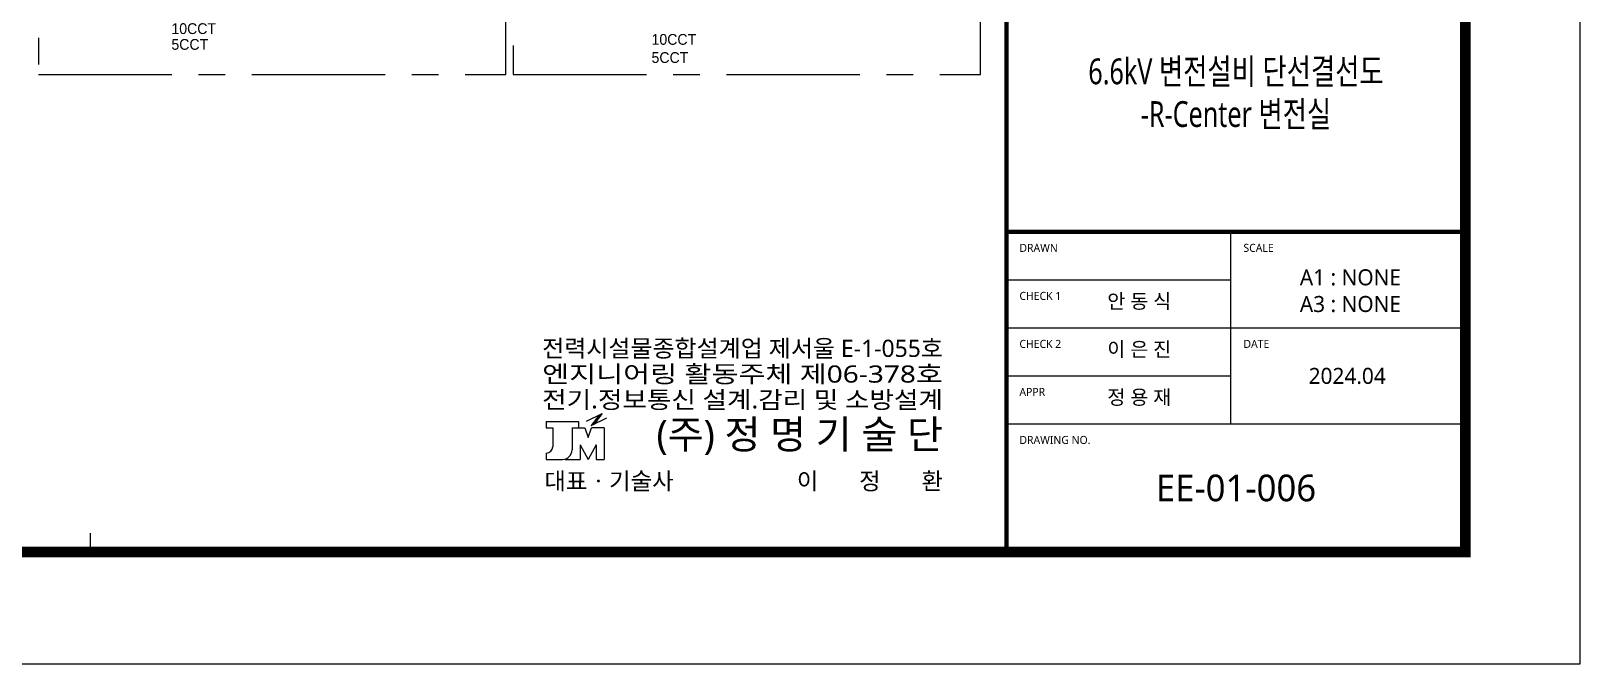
# Model space of a CAD drawing. Header units: millimetres. Extents: x 0 to 252300, y -45585 to -15885.
# Drawn here: x 237778 to 252300, y -45585 to -39653 of the extents above; entities that cross this region are included whole.
import ezdxf
from ezdxf.enums import TextEntityAlignment as Align

# ---------------------------------------------------------------- set-up
doc = ezdxf.new("R2010")
doc.units = ezdxf.units.MM
doc.header["$LTSCALE"] = 1000
doc.linetypes.add('CEN', pattern=[62, 60, -1, 0, -1])
doc.linetypes.add('CENTER', pattern=[2, 1.25, -0.25, 0.25, -0.25])
for name, color, linetype in [('LINE3', 1, 'CENTER'), ('S', 4, 'Continuous'), ('TEXT', 3, 'Continuous'), ('XR-SHEET(통신)$0$WD-E$0$WD', 6, 'Continuous'), ('XR-SHEET-SHT', 5, 'Continuous'), ('XR-SHEET-TEXT', 3, 'Continuous'), ('XREF', 7, 'CEN')]:
    doc.layers.add(name, color=color, linetype=linetype)
doc.layers.add('XR-SHEET-TEMP', color=171, linetype='Continuous', plot=False)
doc.styles.add('GHS', font='malgun.ttf')
doc.styles.add('XR-SHEET$0$XREF-Form$0$맑은고딕', font='malgun.ttf')
doc.styles.add('XR-SHEET(통신)$0$WD-E$0$GHS', font='malgun.ttf')
doc.styles.add('돋움', font='')
doc.styles.add('맑은고딕', font='malgun.ttf')
doc.styles.add('맑은고딕B', font='malgunbd.ttf')
doc.styles.get('돋움').set_extended_font_data('Dotum')

# ---------------------------------------------------------------- blocks, each defined once
blk = doc.blocks.new('A$C73120EFD')
at = {"layer": 'XR-SHEET(통신)$0$WD-E$0$WD', "color": 4}
for p, q in [((-26494, 7105), (-26082, 7309)), ((-26082, 7309), (-26288, 7031)), ((-27546, 7102), (-27546, 6933)), ((-27546, 7102), (-26702, 7102)), ((-27546, 6933), (-27377, 6933)), ((-27377, 6933), (-27377, 6434)), ((-26871, 6933), (-26871, 6358)), ((-26871, 6933), (-26534, 6933)), ((-26702, 7102), (-26702, 6933)), ((-26534, 6933), (-26449, 6680)), ((-26449, 6680), (-26365, 6933)), ((-26165, 7268), (-26370, 6991)), ((-26370, 6991), (-25958, 7194)), ((-26370, 6991), (-26257, 7073)), ((-26027, 6933), (-26365, 6933)), ((-26349, 7019), (-26236, 7101)), ((-26328, 7047), (-26215, 7129)), ((-26314, 7018), (-26278, 7045)), ((-26308, 7075), (-26194, 7157)), ((-26287, 7103), (-26173, 7186)), ((-26266, 7131), (-26153, 7214)), ((-26245, 7160), (-26132, 7242)), ((-26224, 7188), (-26111, 7270)), ((-26203, 7216), (-26090, 7298)), ((-26183, 7244), (-26117, 7292)), ((-26027, 6933), (-26027, 6105)), ((-27546, 6273), (-27546, 6105)), ((-27546, 6273), (-27538, 6273)), ((-27546, 6105), (-27124, 6105)), ((-27052, 6115), (-27052, 6105)), ((-27052, 6105), (-26660, 6105)), ((-26660, 6490), (-26449, 6105)), ((-26660, 6490), (-26660, 6105)), ((-26238, 6490), (-26449, 6105)), ((-26238, 6490), (-26238, 6105)), ((-26238, 6105), (-26027, 6105))]:
    blk.add_line(p, q, dxfattribs=at)
for centre, radius in [((-27538, 6434), 160), ((-27124, 6358), 253)]:
    blk.add_arc(centre, radius, 270, 0, dxfattribs=at)
at = {"layer": 'XR-SHEET(통신)$0$WD-E$0$WD', "color": 4, "style": 'XR-SHEET(통신)$0$WD-E$0$GHS'}
for s, width, p, p2 in [('전력시설물종합설계업 제서울 E-1-055호', 0.877197, (-27655, 8791), (-17155, 8791)), ('엔지니어링 활동주체 제06-378호', 1.078185, (-27655, 8118), (-17155, 8118)), ('전기.정보통신 설계.감리 및 소방설계', 0.962199, (-27655, 7445), (-17155, 7445))]:
    blk.add_text(s, height=450, dxfattribs=dict(at, width=width)).set_placement(p, p2, align=Align.FIT)
for s, height, p in [('(주) 정 명 기 술 단', 750, (-17155, 6387)), ('이       정       환', 450, (-17155, 5315))]:
    blk.add_text(s, height=height, dxfattribs=at).set_placement(p, align=Align.RIGHT)
blk.add_text('대표ㆍ기술사 ', height=450, dxfattribs=at).set_placement((-27597, 5315))
blk = doc.blocks.new('XR-SHEET$0$XREF-Form$0$xr-form$0$TITLE')
at = {"layer": 'XR-SHEET-TEXT', "color": 4, "style": '맑은고딕B'}
for tag, height, p in [('TITLE1', 6, (776, 116.69)), ('TITLE4', 6, (776, 111.7)), ('TITLE2', 6, (776, 107.09)), ('TITLE5', 6, (776, 102.09)), ('TITLE3', 6, (776, 97.38)), ('A0.00', 7, (775.56, 32.33))]:
    blk.add_attdef(tag, text='', height=height, dxfattribs=at).set_placement(p, align=Align.MIDDLE_CENTER)
at = {"layer": 'XR-SHEET-TEXT', "color": 3, "style": 'XR-SHEET$0$XREF-Form$0$맑은고딕'}
for tag, p in [('NAME-1', (752.37, 76.33)), ('NAME-2', (752.37, 67.33)), ('NAME-3', (752.37, 58.33)), ('NAME-4', (752.37, 49.33))]:
    blk.add_attdef(tag, text='', height=2.7, dxfattribs=at).set_placement(p, align=Align.MIDDLE_LEFT)
for tag, p in [('SCALE-A1', (796.39, 73.17)), ('SCALE-A3', (796.39, 68.31)), ('DATE', (797.36, 53.01))]:
    blk.add_attdef(tag, text='', height=3, dxfattribs=at).set_placement(p, align=Align.MIDDLE)
blk = doc.blocks.new('XR-FORM-EE', base_point=(461, 408))
at = {"layer": 'XR-SHEET-SHT', "color": 5}
for p, q in [((155100, 16200), (155100, 9000)), ((146700, 14400), (155100, 14400)), ((146700, 12600), (163900, 12600)), ((146700, 10800), (155100, 10800)), ((146700, 9000), (163900, 9000))]:
    blk.add_line(p, q, dxfattribs=at)
blk.add_lwpolyline([(0, 118800), (168200, 118800), (168200, 0), (0, 0)], close=True, dxfattribs=at)
at = {"layer": 'XR-SHEET-SHT', "color": 5, "const_width": 400}
blk.add_lwpolyline([(9300, 114600), (163900, 114600), (163900, 4200), (9300, 4200)], close=True, dxfattribs=at)
at = {"layer": 'XR-SHEET-SHT', "color": 5, "const_width": 160}
for points in [[(146700, 114600), (146700, 4200)], [(146700, 16200), (163900, 16200)]]:
    blk.add_lwpolyline(points, dxfattribs=at)
at = {"layer": 'XR-SHEET-TEMP'}
blk.add_line((112350, 4200), (112350, 4900), dxfattribs=at)
at = {"layer": 'S', "xscale": 1.431220871780062, "yscale": 1.431220896772468, "zscale": 1.431220886775505}
blk.add_blockref('A$C73120EFD', (168863, -1070), dxfattribs=at)
at = {"layer": 'XR-SHEET-TEXT', "color": 3}
ref = blk.add_blockref('XR-SHEET$0$XREF-Form$0$xr-form$0$TITLE', (0, -297), dxfattribs=dict(at, xscale=200, yscale=200, zscale=200))
ref.add_attrib('NAME-2', '안 동 식', dxfattribs={"color": 3, "height": 540, "style": '맑은고딕'}).set_placement((150474, 13169), align=Align.BOTTOM_LEFT)
ref.add_attrib('NAME-3', '이 은 진', dxfattribs={"color": 3, "height": 540, "style": '맑은고딕'}).set_placement((150474, 11369), align=Align.BOTTOM_LEFT)
ref.add_attrib('NAME-4', '정 용 재', dxfattribs={"color": 3, "height": 540, "style": '맑은고딕'}).set_placement((150474, 9569), align=Align.BOTTOM_LEFT)
ref.add_attrib('DATE', '2024.04', dxfattribs={"color": 3, "height": 600, "style": '맑은고딕'}).set_placement((159471, 10800), align=Align.MIDDLE)
at = {"layer": 'XR-SHEET-SHT', "color": 7, "style": 'XR-SHEET$0$XREF-Form$0$맑은고딕'}
for s, p in [('DRAWN', (147180, 15600)), ('SCALE', (155580, 15600)), ('CHECK 1', (147180, 13800)), ('CHECK 2', (147180, 12000)), ('DATE', (155580, 12000)), ('APPR', (147180, 10200)), ('DRAWING NO.', (147180, 8400))]:
    blk.add_text(s, height=300, dxfattribs=at).set_placement(p, align=Align.MIDDLE_LEFT)

msp = doc.modelspace()

# ---------------------------------------------------------------- linework, layer by layer
at = {"layer": 'LINE3'}
for points in [[(242299, -40061), (246680, -40061), (246680, -33788), (242299, -33788)], [(237848, -40061), (242230, -40061), (242230, -34216), (237848, -34216)]]:
    msp.add_lwpolyline(points, close=True, dxfattribs=at)

# ---------------------------------------------------------------- block references
at = {"layer": 'XREF', "xscale": 0.25, "yscale": 0.25, "zscale": 0.25}
msp.add_blockref('XR-FORM-EE', (210365, -45483), dxfattribs=at)

# ---------------------------------------------------------------- texts
at = {"color": 3, "style": '돋움'}
for s, p in [('10CCT', (239095, -39681)), ('5CCT', (239095, -39829)), ('10CCT', (243596, -39782)), ('5CCT', (243596, -39952))]:
    msp.add_text(s, height=101, dxfattribs=at).set_placement(p)
at = {"layer": 'TEXT', "style": 'GHS', "width": 0.75}
for s, p in [('6.6kV 변전설비 단선결선도', (249075, -40031)), ('-R-Center 변전실', (249075, -40431))]:
    msp.add_text(s, height=241.48, dxfattribs=at).set_placement(p, align=Align.MIDDLE_CENTER)
at = {"layer": 'TEXT', "style": 'GHS'}
for s, height, p in [('A1 : NONE', 150, (250148, -41961)), ('A3 : NONE', 150, (250148, -42211)), ('EE-01-006', 250, (249075, -43935))]:
    msp.add_text(s, height=height, dxfattribs=at).set_placement(p, align=Align.MIDDLE_CENTER)

doc.saveas('drawing.dxf')
